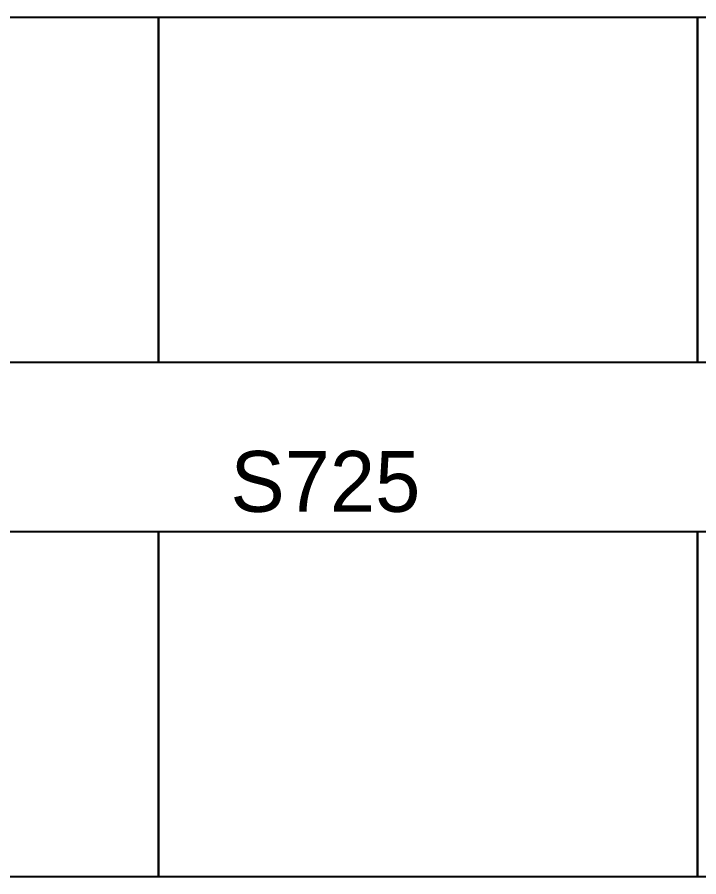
# Model space of a CAD drawing. Header units: millimetres. Extents: x 0 to 31920, y -6088 to 2522.
# Drawn here: x 11932 to 15968, y -6088 to -1000 of the extents above; entities that cross this region are included whole.
import ezdxf

# ---------------------------------------------------------------- set-up
doc = ezdxf.new("R2010")
doc.units = ezdxf.units.MM
doc.header["$MEASUREMENT"] = 0
doc.layers.add('DwFm', color=7, linetype='Continuous')
doc.styles.add('HELOPEN', font='helopen.shx')

# ---------------------------------------------------------------- blocks, each defined once
blk = doc.blocks.new('繪圖範圍')
blk.add_lwpolyline([(0, 51.1), (79.8, 51.1), (79.8, 0), (0, 0)], close=True)

msp = doc.modelspace()

# ---------------------------------------------------------------- block references
at = {"layer": 'DwFm', "xscale": 40, "yscale": 40, "zscale": 40}
for p in [(9576, -3044), (12768, -3044), (15960, -3044), (9576, -6088), (12768, -6088), (15960, -6088)]:
    msp.add_blockref('繪圖範圍', p, dxfattribs=at)

# ---------------------------------------------------------------- texts
at = {"color": 4, "style": 'HELOPEN'}
msp.add_text('S725', height=360, dxfattribs=at).set_placement((13194.5, -3927.7))

doc.saveas('drawing.dxf')
